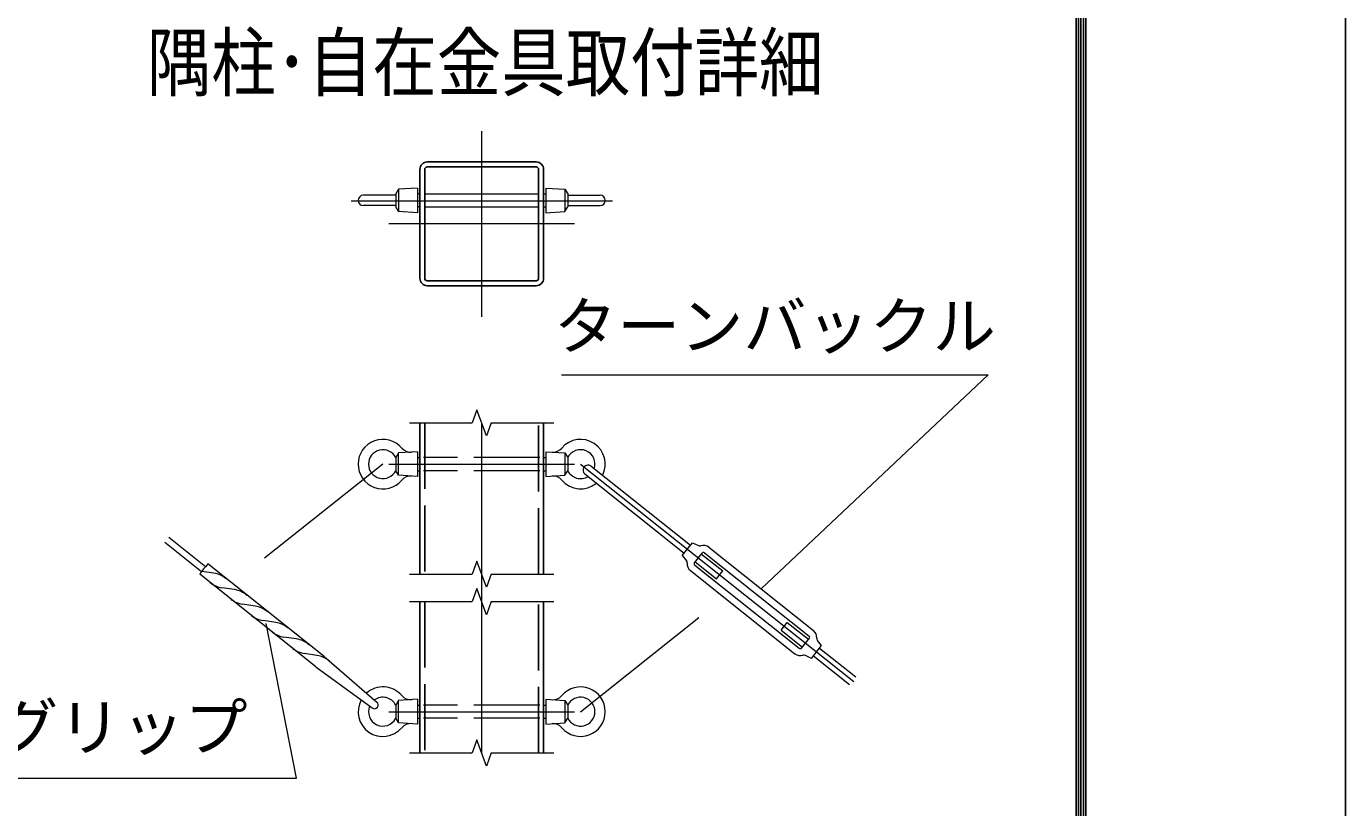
# Model space of a CAD drawing. Units: millimetres, scale not verified. Extents: x -14699 to 14701, y -10394 to 10396.
# Drawn here: x 9904 to 14701, y -4634 to -1794 of the extents above; entities that cross this region are included whole.
import ezdxf
from ezdxf.enums import TextEntityAlignment as Align

# ---------------------------------------------------------------- set-up
doc = ezdxf.new("R2010")
doc.units = ezdxf.units.MM
doc.header["$LTSCALE"] = 40
doc.linetypes.add('DASHED', pattern=[7.5, 6, -1.5])
doc.linetypes.add('USER1', pattern=[50.8, 31.75, -6.35, 6.35, -6.35])
for name, color, linetype, lineweight in [('0-0_D-TTL-TXT', 7, 'Continuous', 13), ('0-1_D-STR1', 1, 'Continuous', 25), ('0-2_D-BMK', 2, 'USER1', 13), ('0-3_D-STR3', 3, 'Continuous', 13), ('0-7_D-STR-DIM', 7, 'Continuous', 13), ('0-A_D-STR-TXT', 7, 'Continuous', 13), ('0-C_D-TTL', 7, 'Continuous', 25)]:
    doc.layers.add(name, color=color, linetype=linetype, lineweight=lineweight)
doc.styles.add('ＭＳ ゴシック', font='')
doc.styles.get('ＭＳ ゴシック').set_extended_font_data('MS Gothic')

msp = doc.modelspace()

# ---------------------------------------------------------------- linework, layer by layer
at = {"layer": '0-1_D-STR1'}
for p, q in [((11757.43, -2286.67), (11361.43, -2286.67)), ((11334.43, -2313.67), (11334.43, -2709.67)), ((11352.43, -2313.67), (11352.43, -2709.67)), ((11757.43, -2304.67), (11361.43, -2304.67)), ((11766.43, -2709.67), (11766.43, -2313.67)), ((11784.43, -2709.67), (11784.43, -2313.67)), ((11361.43, -2718.67), (11757.43, -2718.67)), ((11361.43, -2736.67), (11757.43, -2736.67)), ((11334.43, -3235.2), (11334.43, -3785.2)), ((11784.43, -3785.2), (11784.43, -3235.2)), ((11334.43, -3885.2), (11334.43, -4435.2)), ((11784.43, -4435.2), (11784.43, -3885.2))]:
    msp.add_line(p, q, dxfattribs=at)
at = {"layer": '0-1_D-STR1', "linetype": 'DASHED'}
for p, q in [((11352.43, -3235.2), (11352.43, -3785.2)), ((11766.43, -3785.2), (11766.43, -3235.2)), ((11352.43, -3885.2), (11352.43, -4435.2)), ((11766.43, -4435.2), (11766.43, -3885.2))]:
    msp.add_line(p, q, dxfattribs=at)
at = {"layer": '0-1_D-STR1'}
for centre, radius, start, end in [((11361.43, -2313.67), 27, 90, 180), ((11757.43, -2313.67), 27, 0, 90), ((11361.43, -2313.67), 9, 90, 180), ((11757.43, -2313.67), 9, 0, 90), ((11361.43, -2709.67), 27, 180, 270), ((11361.43, -2709.67), 9, 180, 270), ((11757.43, -2709.67), 27, 270, 0), ((11757.43, -2709.67), 9, 270, 0)]:
    msp.add_arc(centre, radius, start, end, dxfattribs=at)
at = {"layer": '0-2_D-BMK'}
for p, q in [((11559.43, -2849.17), (11559.43, -2174.17)), ((11084.27, -2427.67), (12034.59, -2427.67)), ((11896.93, -2511.67), (11221.93, -2511.67)), ((11559.43, -4435.2), (11559.43, -3235.2)), ((11200.08, -3385.2), (10769.7, -3727.65)), ((11221.93, -3385.2), (11896.93, -3385.2)), ((11918.78, -3385.2), (13050.68, -4285.83)), ((11918.78, -4285.2), (12349.28, -3942.91)), ((11221.93, -4285.2), (11896.93, -4285.2))]:
    msp.add_line(p, q, dxfattribs=at)
at = {"layer": '0-3_D-STR3'}
for p, q in [((11257.08, -2385.78), (11257.08, -2466.78)), ((11326.08, -2381.28), (11326.08, -2471.28)), ((11792.78, -2381.28), (11792.78, -2471.28)), ((11861.78, -2385.78), (11861.78, -2466.78)), ((11246.78, -2407.53), (11128.83, -2407.53)), ((11246.78, -2445.03), (11128.83, -2445.03)), ((11246.78, -2402.28), (11246.78, -2450.28)), ((11334.43, -2402.28), (11326.08, -2402.28)), ((11352.43, -2402.28), (11766.43, -2402.28)), ((11784.43, -2402.28), (11792.78, -2402.28)), ((11872.08, -2402.28), (11872.08, -2450.28)), ((11872.08, -2407.53), (11990.03, -2407.53)), ((11872.08, -2445.03), (11990.03, -2445.03)), ((11257.08, -2466.78), (11246.78, -2450.28)), ((11326.08, -2471.28), (11257.08, -2466.78)), ((11334.43, -2450.28), (11326.08, -2450.28)), ((11352.43, -2450.28), (11766.43, -2450.28)), ((11784.43, -2450.28), (11792.78, -2450.28)), ((11792.78, -2471.28), (11861.78, -2466.78)), ((11861.78, -2466.78), (11872.08, -2450.28)), ((11257.08, -3344.7), (11246.78, -3361.2)), ((11326.08, -3340.2), (11257.08, -3344.7)), ((11257.08, -3425.7), (11257.08, -3344.7)), ((11326.08, -3340.2), (11326.08, -3430.2)), ((11792.78, -3340.2), (11792.78, -3430.2)), ((11861.78, -3344.7), (11861.78, -3425.7)), ((11246.78, -3361.2), (11246.78, -3409.2)), ((11326.08, -3361.2), (11334.43, -3361.2)), ((11784.43, -3361.2), (11792.78, -3361.2)), ((11872.08, -3361.2), (11872.08, -3409.2)), ((11956.98, -3392.6), (12318.5, -3680.25)), ((11257.08, -3425.7), (11246.78, -3409.2)), ((11326.08, -3430.2), (11257.08, -3425.7)), ((11326.08, -3409.2), (11334.43, -3409.2)), ((11784.43, -3409.2), (11792.78, -3409.2)), ((11792.78, -3430.2), (11861.78, -3425.7)), ((11861.78, -3425.7), (11872.08, -3409.2)), ((11934.57, -3420.77), (12296.08, -3708.42)), ((10406.99, -3669.48), (10540.51, -3775.73)), ((10421.93, -3650.7), (10555.45, -3756.95)), ((12288.61, -3717.81), (12325.97, -3670.86)), ((12325.97, -3670.86), (12347.4, -3681.5)), ((12385.51, -3687.57), (12765.82, -3990.17)), ((12288.61, -3717.81), (12303.8, -3736.3)), ((12333.19, -3743.69), (12361.21, -3708.48)), ((12358.4, -3712), (12435.87, -3773.64)), ((12369.64, -3707.52), (12749.94, -4010.12)), ((10956.26, -4121.86), (10533.7, -3785.64)), ((10584.7, -3781.58), (10541.26, -3775.08)), ((10986.14, -4084.3), (10563.59, -3748.08)), ((12318.27, -3772.08), (12698.57, -4074.68)), ((12334.15, -3752.12), (12714.45, -4054.72)), ((10659.82, -3841.35), (10614.57, -3834.58)), ((10734.94, -3901.12), (10689.69, -3894.35)), ((10810.07, -3960.89), (10764.81, -3954.12)), ((12648.21, -3988.6), (12670.63, -3960.43)), ((12670.63, -3960.43), (12748.1, -4022.07)), ((10885.19, -4020.66), (10839.93, -4013.89)), ((12648.21, -3988.6), (12725.68, -4050.24)), ((12722.88, -4053.76), (12750.9, -4018.55)), ((10960.31, -4080.44), (10915.05, -4073.67)), ((12788, -4053.83), (12919.34, -4158.33)), ((10956.26, -4121.86), (11161.16, -4271.48)), ((10986.14, -4084.3), (11177.97, -4250.35)), ((12758.12, -4091.39), (12736.68, -4080.74)), ((12765.59, -4082), (12896.93, -4186.5)), ((11257.08, -4244.7), (11246.78, -4261.2)), ((11246.78, -4261.2), (11246.78, -4309.2)), ((11326.08, -4240.2), (11257.08, -4244.7)), ((11257.08, -4325.7), (11257.08, -4244.7)), ((11326.08, -4240.2), (11326.08, -4330.2)), ((11326.08, -4261.2), (11334.43, -4261.2)), ((11784.43, -4261.2), (11792.78, -4261.2)), ((11792.78, -4240.2), (11792.78, -4330.2)), ((11792.78, -4240.2), (11861.78, -4244.7)), ((11861.78, -4244.7), (11861.78, -4325.7)), ((11861.78, -4244.7), (11872.08, -4261.2)), ((11872.08, -4261.2), (11872.08, -4309.2)), ((11257.08, -4325.7), (11246.78, -4309.2)), ((11326.08, -4309.2), (11334.43, -4309.2)), ((11784.43, -4309.2), (11792.78, -4309.2)), ((11861.78, -4325.7), (11872.08, -4309.2)), ((11326.08, -4330.2), (11257.08, -4325.7)), ((11792.78, -4330.2), (11861.78, -4325.7))]:
    msp.add_line(p, q, dxfattribs=at)
at = {"layer": '0-3_D-STR3', "linetype": 'DASHED'}
for p, q in [((11770.93, -3361.2), (11347.93, -3361.2)), ((11770.93, -3409.2), (11347.93, -3409.2)), ((11770.93, -4261.2), (11347.93, -4261.2)), ((11770.93, -4309.2), (11347.93, -4309.2))]:
    msp.add_line(p, q, dxfattribs=at)
at = {"layer": '0-3_D-STR3'}
for points in [[(11326.08, -2381.28), (11257.08, -2385.78), (11246.78, -2402.28)], [(11792.78, -2381.28), (11861.78, -2385.78), (11872.08, -2402.28)], [(11792.78, -3340.2), (11861.78, -3344.7), (11872.08, -3361.2)], [(12335.99, -3740.17), (12413.46, -3801.81), (12435.87, -3773.64)], [(12758.12, -4091.39), (12795.48, -4044.44), (12780.29, -4025.94)]]:
    msp.add_lwpolyline(points, dxfattribs=at)
for centre, radius, start, end in [((11128.83, -2426.28), 18.75, 90, 270), ((11990.03, -2426.28), 18.75, 270, 90), ((11200.08, -3385.2), 90, 40.33299, 319.66701), ((11918.78, -3385.2), 90, 333.02839, 139.66701), ((11200.08, -3385.2), 52.5, 27.20289, 332.79711), ((11300.71, -3299.77), 42, 220.33299, 273.7314), ((11818.15, -3299.77), 42, 266.2686, 319.66701), ((11918.78, -3385.2), 52.5, 341.54247, 152.79711), ((11945.77, -3406.68), 18, 51.49143, 231.49143), ((11300.71, -3470.64), 42, 86.2686, 139.66701), ((11818.15, -3470.64), 42, 40.33299, 93.7314), ((11918.78, -3385.2), 90, 220.33299, 309.95447), ((11918.78, -3385.2), 52.5, 207.20289, 301.44039), ((12352.74, -3670.75), 12, 243.59068, 287.61032), ((12365.9, -3712.22), 31.5, 51.49143, 107.61032), ((12294.52, -3743.92), 12, 355.37255, 39.39218), ((12365.9, -3712.22), 6, 51.49143, 141.49143), ((10813.42, -3977.54), 339.21, 137.43473, 145.54859), ((10571.39, -3870.59), 90, 49.121, 81.49181), ((12337.88, -3747.43), 31.5, 175.37255, 231.49143), ((12337.88, -3747.43), 6, 141.49143, 231.49143), ((10627.88, -3745.57), 90, 231.49173, 261.49182), ((10703, -3805.34), 90, 231.49173, 261.49182), ((10646.51, -3930.36), 90, 49.121, 81.49181), ((10721.63, -3990.13), 90, 49.11991, 81.49181), ((10778.12, -3865.11), 90, 231.49054, 261.49036), ((10796.75, -4049.9), 90, 49.12006, 81.49181), ((10853.24, -3924.89), 90, 231.49173, 261.49182), ((10871.87, -4109.67), 90, 49.121, 81.49181), ((12746.2, -4014.81), 6, 321.49143, 51.49143), ((12746.2, -4014.81), 31.5, 355.37255, 51.49143), ((12789.56, -4018.32), 12, 175.37255, 219.39218), ((10928.37, -3984.66), 90, 231.49173, 261.49182), ((12718.18, -4050.03), 31.5, 231.49143, 287.61032), ((12718.18, -4050.03), 6, 231.49143, 321.49143), ((10946.99, -4169.45), 90, 49.11991, 81.49037), ((12731.34, -4091.49), 12, 63.59068, 107.61032), ((11200.08, -4285.2), 90, 40.33299, 131.53741), ((11918.78, -4285.2), 90, 220.33299, 139.66701), ((11200.08, -4285.2), 90, 151.44538, 319.66701), ((11200.08, -4285.2), 52.5, 156.93654, 332.79711), ((11169.57, -4260.92), 13.5, 231.48971, 51.48971), ((11200.08, -4285.2), 52.5, 27.20289, 126.04626), ((11300.71, -4199.77), 42, 220.33299, 273.7314), ((11818.15, -4199.77), 42, 266.2686, 319.66701), ((11918.78, -4285.2), 52.5, 207.20289, 152.79711), ((11300.71, -4370.64), 42, 86.2686, 139.66701), ((11818.15, -4370.64), 42, 40.33299, 93.7314)]:
    msp.add_arc(centre, radius, start, end, dxfattribs=at)
at = {"layer": '0-7_D-STR-DIM'}
for p, q in [((11542.11, -3187.63), (11524.8, -3235.2)), ((11576.74, -3282.77), (11542.11, -3187.63)), ((11296.93, -3235.2), (11524.8, -3235.2)), ((11594.06, -3235.2), (11576.74, -3282.77)), ((11594.06, -3235.2), (11821.93, -3235.2)), ((11542.11, -3737.63), (11524.8, -3785.2)), ((11576.74, -3832.77), (11542.11, -3737.63)), ((11296.93, -3785.2), (11524.8, -3785.2)), ((11594.06, -3785.2), (11576.74, -3832.77)), ((11594.06, -3785.2), (11821.93, -3785.2)), ((11542.11, -3837.63), (11524.8, -3885.2)), ((11576.74, -3932.77), (11542.11, -3837.63)), ((11296.93, -3885.2), (11524.8, -3885.2)), ((11594.06, -3885.2), (11576.74, -3932.77)), ((11594.06, -3885.2), (11821.93, -3885.2)), ((11542.11, -4387.63), (11524.8, -4435.2)), ((11576.74, -4482.77), (11542.11, -4387.63)), ((11296.93, -4435.2), (11524.8, -4435.2)), ((11594.06, -4435.2), (11576.74, -4482.77)), ((11594.06, -4435.2), (11821.93, -4435.2))]:
    msp.add_line(p, q, dxfattribs=at)
at = {"layer": '0-A_D-STR-TXT'}
for points in [[(11849.64, -3060.91), (13401.23, -3060.91), (12577.12, -3837.49)], [(9340.34, -4527.07), (10885.71, -4527.07), (10775.37, -3965.1)]]:
    msp.add_lwpolyline(points, dxfattribs=at)
at = {"layer": '0-C_D-TTL', "color": 2}
msp.add_lwpolyline([(-14698.88, 10395.79), (14701.12, 10395.79), (14701.12, -10394.21), (-14698.88, -10394.21)], close=True, dxfattribs=at)
at = {"layer": '0-C_D-TTL'}
for points in [[(-13753.88, 9625.79), (13756.12, 9625.79), (13756.12, -9624.21), (-13753.88, -9624.21)], [(-13745.13, 9617.04), (13747.37, 9617.04), (13747.37, -9615.46), (-13745.13, -9615.46)], [(-13736.38, 9608.29), (13738.62, 9608.29), (13738.62, -9606.71), (-13736.38, -9606.71)], [(-13727.63, 9599.54), (13729.87, 9599.54), (13729.87, -9597.96), (-13727.63, -9597.96)], [(-13718.88, 9590.79), (13721.12, 9590.79), (13721.12, -9589.21), (-13718.88, -9589.21)]]:
    msp.add_lwpolyline(points, close=True, dxfattribs=at)

# ---------------------------------------------------------------- texts
at = {"layer": '0-0_D-TTL-TXT', "style": 'ＭＳ ゴシック', "width": 0.85}
msp.add_text('隅柱･自在金具取付詳細', height=202.1, dxfattribs=at).set_placement((10341.64, -2086.51), align=Align.BOTTOM_LEFT)
at = {"layer": '0-A_D-STR-TXT', "style": 'ＭＳ ゴシック'}
for s, p in [('ターンバックル', (11822.11, -3017.3)), ('巻付グリップ', (9330.57, -4476.36))]:
    msp.add_text(s, height=168.3, dxfattribs=at).set_placement(p, align=Align.BOTTOM_LEFT)

doc.saveas('drawing.dxf')
